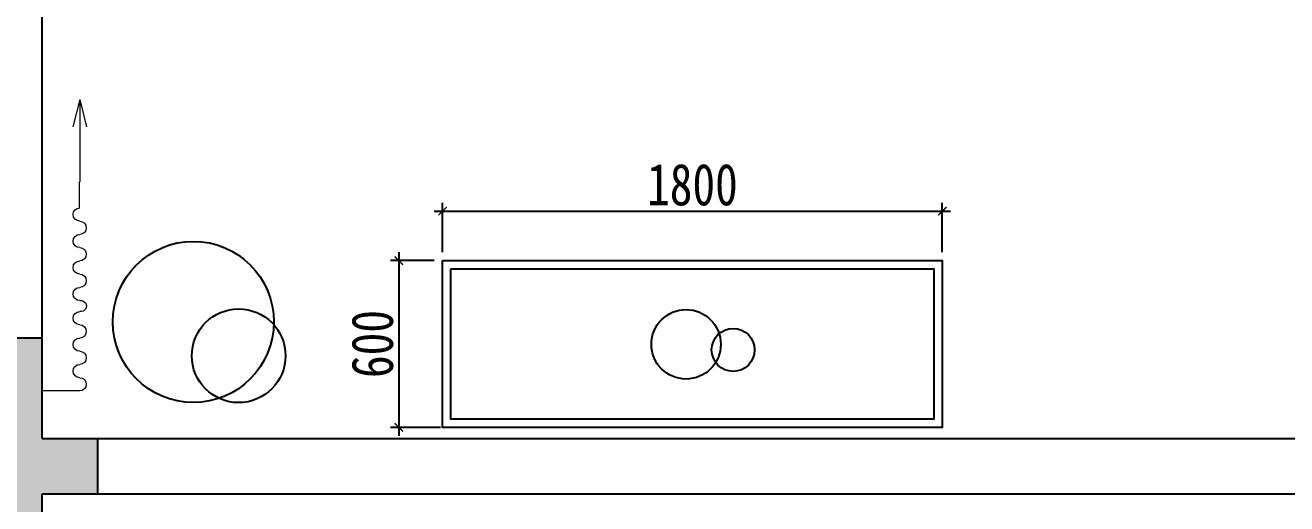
# Model space of a CAD drawing. Header units: millimetres. Extents: x -41640 to 3079702, y -5257903 to 68462.
# Drawn here: x -37632 to -33088, y 45372 to 47094 of the extents above; entities that cross this region are included whole.
import ezdxf

# ---------------------------------------------------------------- set-up
doc = ezdxf.new("R2010")
doc.units = ezdxf.units.MM
doc.header["$LTSCALE"] = 10
doc.layers.get('0').update_dxf_attribs({"color": 255})
doc.layers.get('Defpoints').update_dxf_attribs({"color": 255})
doc.layers.add('0008原建筑墙柱体', color=145, linetype='Continuous')
doc.layers.add('家具细县', color=144, linetype='Continuous', lineweight=5)
doc.styles.add('(图框)宋体', font='', dxfattribs={"width": 0.8})
doc.styles.get("Standard").update_dxf_attribs({"font": ''})
doc.styles.get('(图框)宋体').set_extended_font_data('SimSun')
doc.styles.get('Standard').set_extended_font_data('SimSun')
doc.dimstyles.get("Standard").update_dxf_attribs({"dimtxt": 0.18, "dimasz": 0.18, "dimexe": 0.18, "dimexo": 0.0625, "dimgap": 0.09, "dimtad": 0, "dimtih": 1, "dimtoh": 1, "dimdec": 4, "dimzin": 0, "dimdsep": 46, "dimtxsty": 'Standard', "dimcen": 0.09, "dimadec": 0, "dimazin": 0, "dimtfac": 1, "dimtdec": 4, "dimtofl": 0, "dimtmove": 0, "dimatfit": 3, "dimfxl": 1, "dimtolj": 1, "dimtzin": 0, "dimarcsym": 0})

# ---------------------------------------------------------------- blocks, each defined once
blk = doc.blocks.new('trhrtjtyjtj')
at = {"layer": '家具细县', "color": 8}
for p, q in [((2098036.7, -4929740.1), (2097901.1, -4929740.1)), ((2098034.5, -4930492.8), (2098034.5, -4930398.7)), ((2098036.7, -4930789.3), (2098036.7, -4930492.8)), ((2098036.7, -4930789.3), (2098011.9, -4930690.6)), ((2098036.7, -4930789.3), (2098061.5, -4930690.6))]:
    blk.add_line(p, q, dxfattribs=at)
for centre, radius, start, end in [((2098036.7, -4929764), 23.8, 270, 90), ((2098036.7, -4929811.6), 23.8, 90, 270), ((2098036.7, -4929859.2), 23.8, 270, 90), ((2098036.7, -4929906.8), 23.8, 90, 270), ((2098036.7, -4929954.4), 23.8, 270, 90), ((2098036.7, -4930002.1), 23.8, 90, 270), ((2098040.8, -4930045.6), 20.1, 258.2114, 101.7886), ((2098036.7, -4930089.1), 23.8, 90, 270), ((2098036.7, -4930136.7), 23.8, 270, 90), ((2098036.7, -4930184.3), 23.8, 90, 270), ((2098036.7, -4930232), 23.8, 270, 90), ((2098036.7, -4930279.6), 23.8, 90, 270), ((2098036.7, -4930327.2), 23.8, 270, 90), ((2098036.7, -4930374.8), 23.8, 90, 270)]:
    blk.add_arc(centre, radius, start, end, dxfattribs=at)
blk = doc.blocks.new('_ArchTick')
at = {"color": 0, "linetype": 'ByBlock', "const_width": 0.15}
blk.add_lwpolyline([(-0.5, -0.5), (0.5, 0.5)], dxfattribs=at)
blk = doc.blocks.new('*D560')
at = {"color": 250, "lineweight": -2}
for p, q in [((-36128.7, 46276.5), (-36128.7, 46454.4)), ((-34328.7, 46276.5), (-34328.7, 46454.4)), ((-36158.7, 46424.4), (-34298.7, 46424.4))]:
    blk.add_line(p, q, dxfattribs=at)
at = {"layer": 'Defpoints', "color": 0, "lineweight": 30}
for p in [(-34328.7, 46424.4), (-36128.7, 46246.5), (-34328.7, 46246.5)]:
    blk.add_point(p, dxfattribs=at)
at = {"color": 250, "lineweight": -2, "xscale": 30, "yscale": 30, "zscale": 30, "rotation": 180}
blk.add_blockref('_ArchTick', (-36128.7, 46424.4), dxfattribs=at)
at = {"color": 250, "lineweight": -2, "xscale": 30, "yscale": 30, "zscale": 30}
blk.add_blockref('_ArchTick', (-34328.7, 46424.4), dxfattribs=at)
at = {"color": 45, "insert": (-35228.7, 46519.4), "char_height": 150, "attachment_point": 5, "style": '(图框)宋体', "bg_fill": 3, "box_fill_scale": 1.1, "bg_fill_color": 256, "bg_fill_true_color": 13158600, "bg_fill_transparency": 14103168}
blk.add_mtext('1800', dxfattribs=at)
blk = doc.blocks.new('_Dot')
at = {"color": 0, "linetype": 'ByBlock', "lineweight": -2}
blk.add_line((-0.5, 0), (-1, 0), dxfattribs=at)
at = {"color": 0, "linetype": 'ByBlock', "const_width": 0.5}
blk.add_lwpolyline([(-0.25, 0, 1), (0.25, 0, 1)], format="xyb", close=True, dxfattribs=at)
blk = doc.blocks.new('DOT')
at = {"color": 0, "linetype": 'ByBlock'}
blk.add_line((-0.35, 0), (-1, 0), dxfattribs=at)
at = {"color": 0, "linetype": 'ByBlock', "const_width": 0.35}
blk.add_lwpolyline([(-0.175, 0, 1), (0.175, 0, 1)], format="xyb", close=True, dxfattribs=at)
blk = doc.blocks.new('*D561')
at = {"color": 250, "lineweight": -2}
for p, q in [((-36286.1, 46276.5), (-36286.1, 45616.5)), ((-36158.7, 46246.5), (-36316.1, 46246.5)), ((-36136.1, 45646.5), (-36316.1, 45646.5))]:
    blk.add_line(p, q, dxfattribs=at)
at = {"layer": 'Defpoints', "color": 0, "lineweight": 30}
for p in [(-36128.7, 46246.5), (-36286.1, 45646.5), (3064961.4, 45646.5)]:
    blk.add_point(p, dxfattribs=at)
at = {"color": 250, "lineweight": -2, "xscale": 30, "yscale": 30, "zscale": 30}
for p, rotation in [((-36286.1, 46246.5), 90), ((-36286.1, 45646.5), 270)]:
    blk.add_blockref('_ArchTick', p, dxfattribs=dict(at, rotation=rotation))
at = {"color": 45, "insert": (-36381.1, 45946.5), "char_height": 150, "attachment_point": 5, "rotation": 90, "style": '(图框)宋体', "bg_fill": 3, "box_fill_scale": 1.1, "bg_fill_color": 256, "bg_fill_true_color": 13158600, "bg_fill_transparency": 5547808}
blk.add_mtext('600', dxfattribs=at)

msp = doc.modelspace()

# ---------------------------------------------------------------- hatches: boundary and pattern name
at = {"layer": '0008原建筑墙柱体'}
h = msp.add_hatch(color=252, dxfattribs=at)
h.paths.add_polyline_path([(-37571.3, 45967), (-37811.3, 45967), (-37811.3, 44607), (-37571.3, 44607)])
h.paths.add_polyline_path([(-37571.3, 40407), (-37811.3, 40407), (-37811.3, 39007), (-37571.3, 39007)])
h.paths.add_polyline_path([(-31371.3, 39607), (-37571.3, 39607), (-37571.3, 39407), (-31371.3, 39407)])
h.paths.add_polyline_path([(-32086.4, 39407), (-32345.9, 39407)], flags=17)
msp.add_hatch(color=252, dxfattribs=at).paths.add_polyline_path([(-37371.4, 45607), (-37571.3, 45607), (-37571.3, 45407), (-37371.4, 45407)])

# ---------------------------------------------------------------- linework, layer by layer
at = {"color": 45}
msp.add_line((-37571.3, 45967), (-37571.3, 49327), dxfattribs=at)
at = {"color": 7}
for p, q in [((-37571.3, 45967), (-37811.3, 45967)), ((-37571.3, 45607), (-37571.3, 45967)), ((-37571.3, 45607), (-31171.1, 45607)), ((-37571.3, 45407), (-29871.1, 45407)), ((-37571.3, 44607), (-37571.3, 45407))]:
    msp.add_line(p, q, dxfattribs=at)
at = {"color": 7, "ltscale": 0.5}
msp.add_line((-37371.4, 45607), (-37371.4, 45407), dxfattribs=at)
at = {"color": 45, "ltscale": 0.5}
msp.add_lwpolyline([(-36128.7, 46246.5), (-34328.7, 46246.5), (-34328.7, 45646.5), (-36128.7, 45646.5), (-36128.7, 46246.5)], dxfattribs=at)
at = {"color": 250, "ltscale": 0.5}
msp.add_lwpolyline([(-36098.7, 46216.5), (-34358.7, 46216.5), (-34358.7, 45676.5), (-36098.7, 45676.5)], close=True, dxfattribs=at)
at = {"color": 8, "ltscale": 0.5}
for centre, radius in [((-37026.2, 46026, 0), 289.9), ((-36863, 45904.1, 0), 168.6), ((-35251.5, 45945.5, 0), 125), ((-35082, 45925.4, 0), 77.4)]:
    msp.add_circle(centre, radius, dxfattribs=at)

# ---------------------------------------------------------------- block references
at = {"color": 45, "xscale": -1, "rotation": 180}
msp.add_blockref('trhrtjtyjtj', (-2135472.4, -4883962.5), dxfattribs=at)

# ---------------------------------------------------------------- next in the draw order: dimensions: what is measured, and where the dimension line sits
at = {"color": 250}
dim = msp.add_linear_dim(base=(-34328.7, 46424.4), p1=(-36128.7, 46246.5), p2=(-34328.7, 46246.5), dimstyle='Standard', override={"dimtxt": 150, "dimasz": 30, "dimexe": 30, "dimexo": 30, "dimgap": 20, "dimtad": 1, "dimtih": 0, "dimtoh": 0, "dimdec": 0, "dimzin": 8, "dimdsep": 44, "dimtxsty": '(图框)宋体', "dimblk": 'ArchTick', "dimcen": 0.6, "dimdle": 30, "dimclrd": 250, "dimclre": 250, "dimclrt": 45, "dimtdec": 0, "dimtofl": 1, "dimtmove": 1, "dimldrblk": 'DOT', "dimfxl": 150, "dimfxlon": 1, "dimtfill": 1, "dimtolj": 0, "dimtzin": 8, "dimarcsym": 1}, dxfattribs=at)
dim.commit()
dim.dimension.update_dxf_attribs({"geometry": '*D560', "text_midpoint": (-35228.7, 46519.4)})

# ---------------------------------------------------------------- next in the draw order: dimensions: what is measured, and where the dimension line sits
dim = msp.add_linear_dim(base=(-36286.1, 45646.5), p1=(-36128.7, 46246.5), p2=(3064961.4, 45646.5), angle=90, dimstyle='Standard', override={"dimtxt": 150, "dimasz": 30, "dimexe": 30, "dimexo": 30, "dimgap": 20, "dimtad": 1, "dimtih": 0, "dimtoh": 0, "dimdec": 0, "dimzin": 8, "dimdsep": 44, "dimtxsty": '(图框)宋体', "dimblk": 'ArchTick', "dimcen": 0.6, "dimdle": 30, "dimclrd": 250, "dimclre": 250, "dimclrt": 45, "dimtdec": 0, "dimtofl": 1, "dimtmove": 1, "dimldrblk": 'DOT', "dimfxl": 150, "dimfxlon": 1, "dimtfill": 1, "dimtolj": 0, "dimtzin": 8, "dimarcsym": 1}, dxfattribs=at)
dim.commit()
dim.dimension.update_dxf_attribs({"geometry": '*D561', "text_midpoint": (-36381.1, 45946.5)})

doc.saveas('drawing.dxf')
